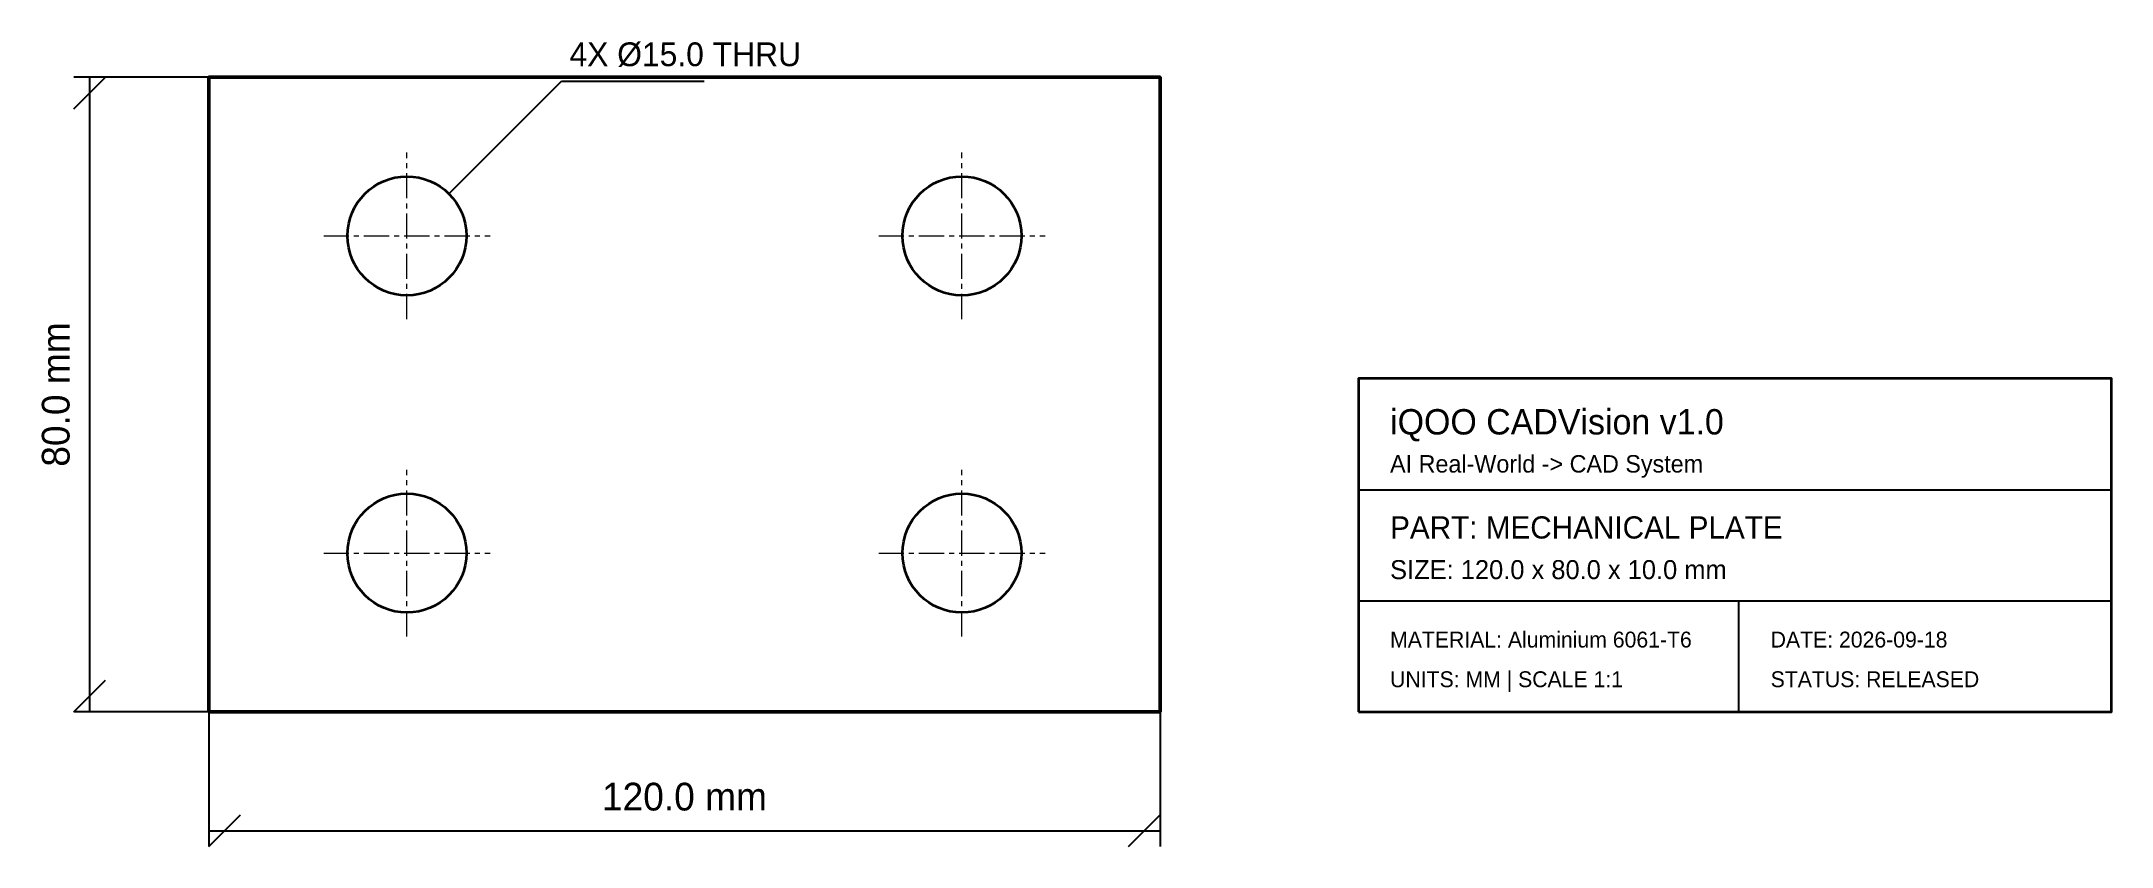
# Model space of a CAD drawing. Header units: millimetres. Extents: x -21 to 240, y -17 to 85.
import ezdxf
from ezdxf.enums import TextEntityAlignment as Align

# ---------------------------------------------------------------- set-up
doc = ezdxf.new("R2010")
doc.units = ezdxf.units.MM
doc.linetypes.add('CENTER', pattern=[5.08, 3.175, -0.635, 0.635, -0.635])
for name, color, linetype, lineweight in [('CENTERLINES', 2, 'CENTER', 18), ('DIMENSIONS', 3, 'Continuous', 25), ('HOLES', 1, 'Continuous', 35), ('OUTLINE', 7, 'Continuous', 50), ('TITLEBLOCK', 5, 'Continuous', 25)]:
    doc.layers.add(name, color=color, linetype=linetype, lineweight=lineweight)

msp = doc.modelspace()

# ---------------------------------------------------------------- linework, layer by layer
at = {"layer": 'CENTERLINES', "linetype": 'CENTER', "lineweight": 18}
for p, q in [((25, 49.5), (25, 70.5)), ((95, 49.5), (95, 70.5)), ((14.5, 60), (35.5, 60)), ((84.5, 60), (105.5, 60)), ((25, 9.5), (25, 30.5)), ((95, 9.5), (95, 30.5)), ((14.5, 20), (35.5, 20)), ((84.5, 20), (105.5, 20))]:
    msp.add_line(p, q, dxfattribs=at)
at = {"layer": 'DIMENSIONS'}
for p, q in [((0, 80), (-17, 80)), ((-17, 76), (-13, 80)), ((-15, 0), (-15, 80)), ((30.3, 65.3), (44.5, 79.5)), ((44.5, 79.5), (62.5, 79.5)), ((-17, 0), (-13, 4)), ((0, 0), (-17, 0)), ((0, 0), (0, -17)), ((120, 0), (120, -17)), ((0, -17), (4, -13)), ((116, -17), (120, -13)), ((0, -15), (120, -15))]:
    msp.add_line(p, q, dxfattribs=at)
at = {"layer": 'HOLES', "lineweight": 35}
for centre in [(25, 60), (95, 60), (25, 20), (95, 20)]:
    msp.add_circle(centre, 7.5, dxfattribs=at)
at = {"layer": 'OUTLINE', "lineweight": 50}
msp.add_lwpolyline([(0, 0), (120, 0), (120, 80), (0, 80)], close=True, dxfattribs=at)
at = {"layer": 'TITLEBLOCK'}
for p, q in [((145, 28), (240, 28)), ((145, 14), (240, 14)), ((193, 0), (193, 14))]:
    msp.add_line(p, q, dxfattribs=at)
at = {"layer": 'TITLEBLOCK', "lineweight": 35}
msp.add_lwpolyline([(145, 0), (240, 0), (240, 42), (145, 42)], close=True, dxfattribs=at)

# ---------------------------------------------------------------- texts
at = {"layer": 'DIMENSIONS'}
msp.add_text('4X %%C15.0 THRU', height=3, dxfattribs=at).set_placement((45.5, 80.5), align=Align.BOTTOM_LEFT)
msp.add_text('80.0 mm', height=3.5, rotation=90, dxfattribs=at).set_placement((-16.5, 40), align=Align.BOTTOM_CENTER)
msp.add_text('120.0 mm', height=3.5, dxfattribs=at).set_placement((60, -13.5), align=Align.BOTTOM_CENTER)
at = {"layer": 'TITLEBLOCK'}
for s, height, p in [('iQOO CADVision v1.0', 3.2, (149, 34)), ('AI Real-World -> CAD System', 2.2, (149, 29.5)), ('PART: MECHANICAL PLATE', 2.8, (149, 21)), ('SIZE: 120.0 x 80.0 x 10.0 mm', 2.4, (149, 16)), ('MATERIAL: Aluminium 6061-T6', 2, (149, 7.5)), ('DATE: 2026-09-18', 2, (197, 7.5)), ('UNITS: MM | SCALE 1:1', 2, (149, 2.5)), ('STATUS: RELEASED', 2, (197, 2.5))]:
    msp.add_text(s, height=height, dxfattribs=at).set_placement(p, align=Align.BOTTOM_LEFT)

doc.saveas('drawing.dxf')
